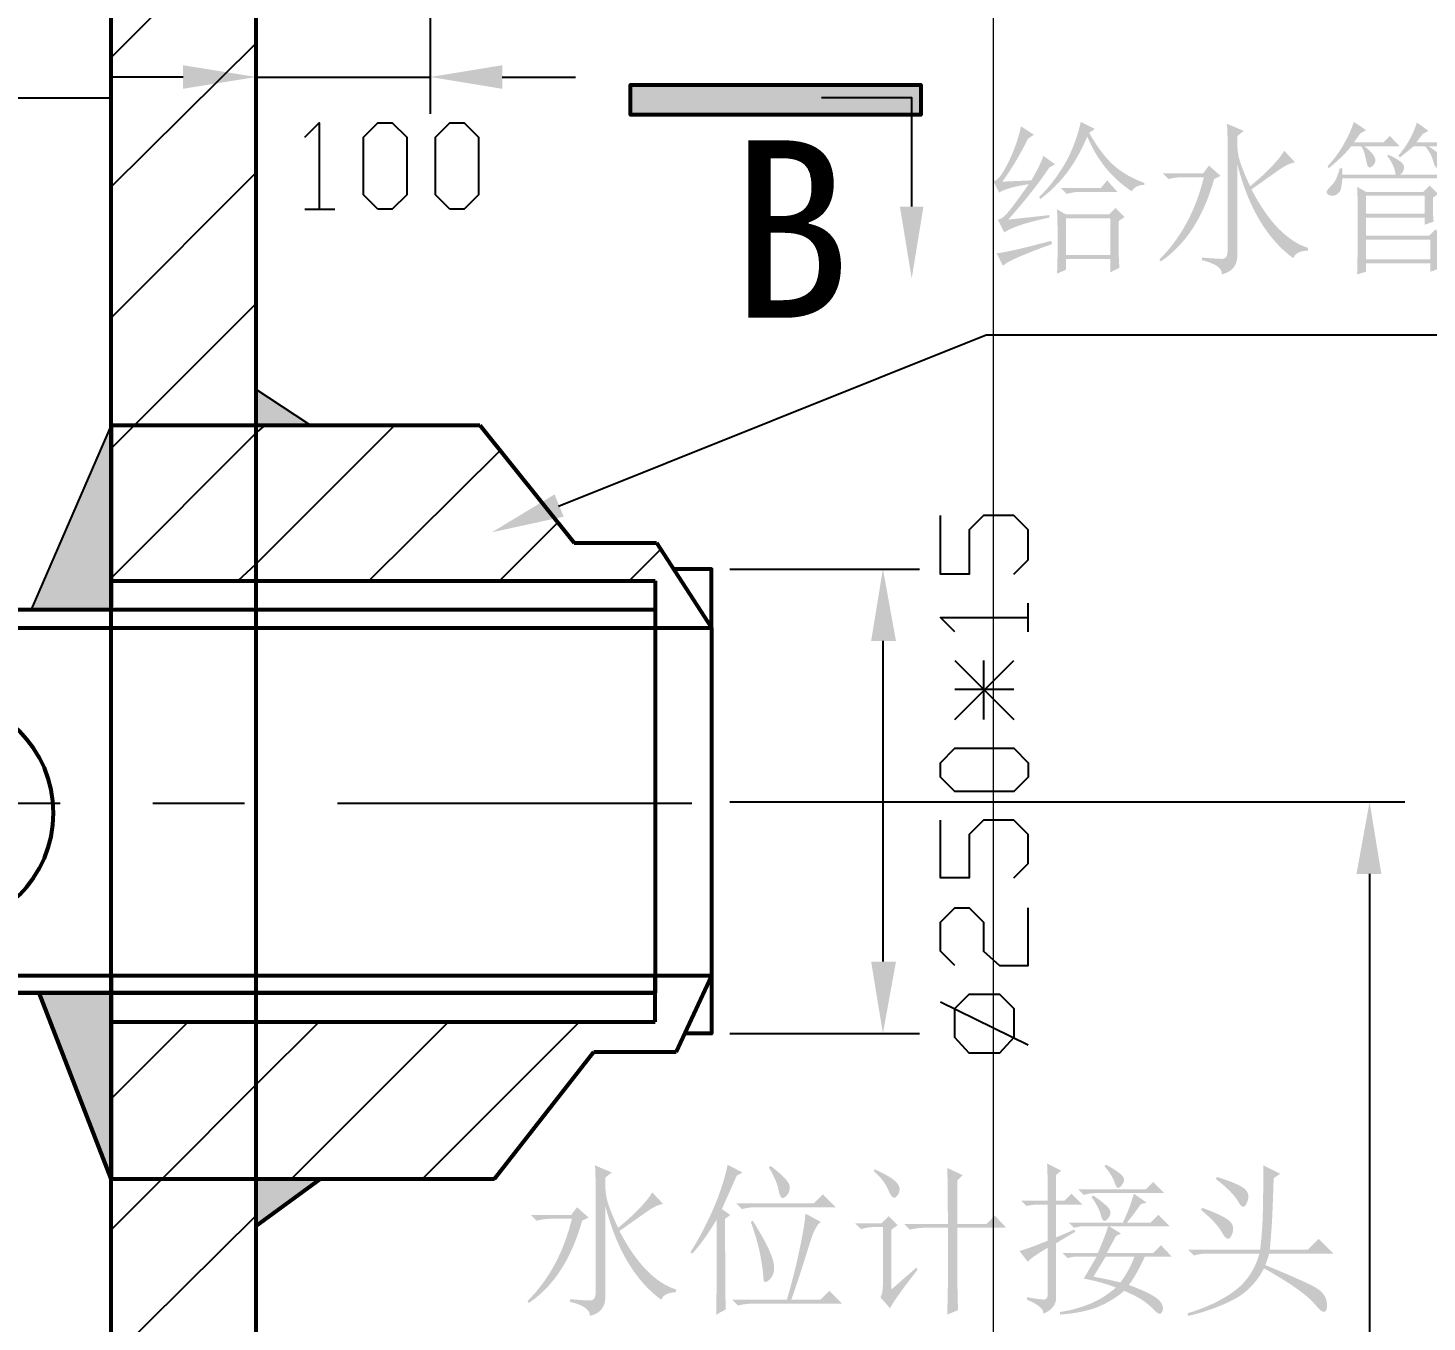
# Model space of a CAD drawing. Header units: millimetres. Extents: x 0 to 841, y 0 to 1189.
# Drawn here: x 305.16 to 350.43, y 714.97 to 756.84 of the extents above; entities that cross this region are included whole.
import ezdxf

# ---------------------------------------------------------------- set-up
doc = ezdxf.new("R2010")
doc.units = ezdxf.units.MM
doc.layers.add('C00-00-00', color=7, linetype='Continuous')
doc.layers.add('CBF-BF-BF', color=7, linetype='Continuous', true_color=0xbfbfbf)

msp = doc.modelspace()

# ---------------------------------------------------------------- hatches: boundary and pattern name
at = {"layer": 'C00-00-00'}
h = msp.add_hatch(color=256, dxfattribs=at)
h.dxf.hatch_style = 2
h.paths.add_polyline_path([(310.176333, 755.633772), (310.176333, 754.871772), (312.547, 755.252772)])
h = msp.add_hatch(color=256, dxfattribs=at)
h.dxf.hatch_style = 2
h.paths.add_polyline_path([(320.505667, 755.633772), (320.505667, 754.871772), (318.177333, 755.252772)])
h = msp.add_hatch(color=256, dxfattribs=at)
h.dxf.hatch_style = 2
h.paths.add_polyline_path([(324.654333, 754.998772), (334.052333, 754.575439), (324.654333, 754.575439)])
h = msp.add_hatch(color=256, dxfattribs=at)
h.dxf.hatch_style = 2
h.paths.add_polyline_path([(324.654333, 754.998772), (334.052333, 754.998772), (334.052333, 754.575439)])
h = msp.add_hatch(color=256, dxfattribs=at)
h.dxf.hatch_style = 2
h.paths.add_polyline_path([(324.654333, 754.575439), (334.052333, 754.025106), (324.654333, 754.025106)])
h = msp.add_hatch(color=256, dxfattribs=at)
h.dxf.hatch_style = 2
h.paths.add_polyline_path([(324.654333, 754.575439), (334.052333, 754.575439), (334.052333, 754.025106)])
h = msp.add_hatch(color=256, dxfattribs=at)
edge = h.paths.add_edge_path(flags=0)
edge.add_spline(control_points=[(339.686769, 753.572673), (339.686769, 753.572673), (339.499356, 753.448099), (339.499356, 753.448099), (339.749057, 753.003819), (340.005923, 752.660412), (340.269404, 752.417877), (340.532885, 752.174791), (340.872434, 751.976905), (341.289152, 751.82477), (341.289152, 751.82477), (341.289152, 751.762482), (341.289152, 751.762482), (341.094573, 751.762482), (340.955667, 751.693029), (340.872985, 751.554123), (340.525719, 751.790043), (340.237985, 752.053524), (340.00923, 752.345117), (339.779925, 752.636159), (339.589204, 752.962478), (339.437069, 753.322973), (339.24249, 752.864913), (339.023657, 752.476306), (338.781123, 752.157704), (338.538588, 751.83855), (338.250854, 751.554123), (337.91792, 751.304422), (337.91792, 751.304422), (337.876578, 751.367261), (337.876578, 751.367261), (338.16762, 751.644522), (338.434408, 751.984071), (338.677494, 752.386458), (338.920029, 752.788845), (339.104135, 753.260134), (339.22871, 753.801428), (339.22871, 753.801428), (339.686769, 753.572673), (339.686769, 753.572673)], knot_values=[0, 0, 0, 0, 1, 1, 1, 2, 2, 2, 3, 3, 3, 4, 4, 4, 5, 5, 5, 6, 6, 6, 7, 7, 7, 8, 8, 8, 9, 9, 9, 10, 10, 10, 11, 11, 11, 12, 12, 12, 13, 13, 13, 13], degree=3, periodic=1)
edge = h.paths.add_edge_path(flags=0)
edge.add_spline(control_points=[(338.583788, 751.658303), (338.583788, 751.658303), (339.874183, 751.658303), (339.874183, 751.658303), (339.874183, 751.658303), (340.081991, 751.908003), (340.081991, 751.908003), (340.081991, 751.908003), (340.414925, 751.533728), (340.414925, 751.533728), (340.414925, 751.533728), (339.166422, 751.533728), (339.166422, 751.533728), (339.055077, 751.533728), (338.923336, 751.512782), (338.771201, 751.470889), (338.771201, 751.470889), (338.583788, 751.658303), (338.583788, 751.658303)], knot_values=[0, 0, 0, 0, 1, 1, 1, 2, 2, 2, 3, 3, 3, 4, 4, 4, 5, 5, 5, 6, 6, 6, 6], degree=3, periodic=1)
edge = h.paths.add_edge_path(flags=0)
edge.add_spline(control_points=[(338.459213, 748.890651), (338.472442, 749.223585), (338.479608, 749.570299), (338.479608, 749.930794), (338.479608, 750.291289), (338.472442, 750.638554), (338.459213, 750.971488), (338.459213, 750.971488), (338.750255, 750.805021), (338.750255, 750.805021), (338.750255, 750.805021), (340.144278, 750.805021), (340.144278, 750.805021), (340.144278, 750.805021), (340.352638, 751.013381), (340.352638, 751.013381), (340.352638, 751.013381), (340.643679, 750.721788), (340.643679, 750.721788), (340.643679, 750.721788), (340.456817, 750.597213), (340.456817, 750.597213), (340.456817, 750.597213), (340.456817, 749.556519), (340.456817, 749.556519), (340.456817, 749.431393), (340.463432, 749.272092), (340.477212, 749.078064), (340.477212, 749.078064), (340.186171, 748.932543), (340.186171, 748.932543), (340.186171, 748.932543), (340.186171, 749.369106), (340.186171, 749.369106), (340.186171, 749.369106), (338.750255, 749.369106), (338.750255, 749.369106), (338.750255, 749.369106), (338.750255, 749.015777), (338.750255, 749.015777), (338.750255, 749.015777), (338.459213, 748.890651), (338.459213, 748.890651)], knot_values=[0, 0, 0, 0, 1, 1, 1, 2, 2, 2, 3, 3, 3, 4, 4, 4, 5, 5, 5, 6, 6, 6, 7, 7, 7, 8, 8, 8, 9, 9, 9, 10, 10, 10, 11, 11, 11, 12, 12, 12, 13, 13, 13, 14, 14, 14, 14], degree=3, periodic=1)
edge = h.paths.add_edge_path(flags=0)
edge.add_spline(control_points=[(338.750255, 750.680447), (338.750255, 750.680447), (338.750255, 749.494232), (338.750255, 749.494232), (338.750255, 749.494232), (340.186171, 749.494232), (340.186171, 749.494232), (340.186171, 749.494232), (340.186171, 750.680447), (340.186171, 750.680447), (340.186171, 750.680447), (338.750255, 750.680447), (338.750255, 750.680447)], knot_values=[0, 0, 0, 0, 1, 1, 1, 2, 2, 2, 3, 3, 3, 4, 4, 4, 4], degree=3, periodic=1)
edge = h.paths.add_edge_path(flags=0)
edge.add_spline(control_points=[(336.877776, 750.638554), (336.877776, 750.638554), (338.209513, 750.784626), (338.209513, 750.784626), (338.209513, 750.784626), (338.209513, 750.701393), (338.209513, 750.701393), (337.973592, 750.659501), (337.706253, 750.593355), (337.408046, 750.503507), (337.109838, 750.413107), (336.891557, 750.319401), (336.752651, 750.222387), (336.752651, 750.222387), (336.544842, 750.638554), (336.544842, 750.638554), (336.641856, 750.652335), (336.749343, 750.728403), (336.867303, 750.867309), (336.985263, 751.006215), (337.21071, 751.311588), (337.543644, 751.783429), (337.071804, 751.713975), (336.752651, 751.623576), (336.586184, 751.512782), (336.586184, 751.512782), (336.39877, 751.887057), (336.39877, 751.887057), (336.523345, 751.887057), (336.683197, 752.084392), (336.877225, 752.480165), (337.071253, 752.875386), (337.210159, 753.2673), (337.293944, 753.655907), (337.293944, 753.655907), (337.710111, 753.38526), (337.710111, 753.38526), (337.710111, 753.38526), (337.522698, 753.260686), (337.522698, 753.260686), (337.259217, 752.733172), (336.981405, 752.268498), (336.690363, 751.866662), (336.690363, 751.866662), (337.626878, 751.908003), (337.626878, 751.908003), (337.779013, 752.157704), (337.910754, 752.421185), (338.022099, 752.698997), (338.022099, 752.698997), (338.396375, 752.42835), (338.396375, 752.42835), (338.396375, 752.42835), (338.209513, 752.324171), (338.209513, 752.324171), (337.834686, 751.769097), (337.390407, 751.207409), (336.877776, 750.638554), (336.877776, 750.638554), (336.877776, 750.638554), (336.877776, 750.638554)], knot_values=[0, 0, 0, 0, 1, 1, 1, 2, 2, 2, 3, 3, 3, 4, 4, 4, 5, 5, 5, 6, 6, 6, 7, 7, 7, 8, 8, 8, 9, 9, 9, 10, 10, 10, 11, 11, 11, 12, 12, 12, 13, 13, 13, 14, 14, 14, 15, 15, 15, 16, 16, 16, 17, 17, 17, 18, 18, 18, 19, 19, 19, 20, 20, 20, 20], degree=3, periodic=1)
edge = h.paths.add_edge_path(flags=0)
edge.add_spline(control_points=[(336.50295, 749.556519), (336.683197, 749.556519), (337.272998, 749.688259), (338.2718, 749.952291), (338.2718, 749.952291), (338.292746, 749.848112), (338.292746, 749.848112), (337.335285, 749.500846), (336.808323, 749.265477), (336.711309, 749.140351), (336.711309, 749.140351), (336.50295, 749.556519), (336.50295, 749.556519)], knot_values=[0, 0, 0, 0, 1, 1, 1, 2, 2, 2, 3, 3, 3, 4, 4, 4, 4], degree=3, periodic=1)
h = msp.add_hatch(color=256, dxfattribs=at)
edge = h.paths.add_edge_path(flags=0)
edge.add_spline(control_points=[(351.103871, 751.491836), (351.103871, 751.491836), (351.332625, 751.970291), (351.332625, 751.970291), (351.332625, 751.970291), (347.691297, 751.970291), (347.691297, 751.970291), (347.676966, 751.748151), (347.649405, 751.605937), (347.608064, 751.54365), (347.566171, 751.481363), (347.507191, 751.440021), (347.431124, 751.419075), (347.354505, 751.398129), (347.288359, 751.408051), (347.233237, 751.449943), (347.177565, 751.491836), (347.167092, 751.537035), (347.201818, 751.585542), (347.236545, 751.634049), (347.285052, 751.689171), (347.34789, 751.752009), (347.410177, 751.814297), (347.461992, 751.894223), (347.503884, 751.991237), (347.545225, 752.088251), (347.579952, 752.191879), (347.608064, 752.303225), (347.608064, 752.303225), (347.691297, 752.303225), (347.691297, 752.303225), (347.691297, 752.303225), (347.691297, 752.095416), (347.691297, 752.095416), (347.691297, 752.095416), (349.418255, 752.095416), (349.418255, 752.095416), (349.403923, 752.19243), (349.376362, 752.289444), (349.335021, 752.386458), (349.293129, 752.483472), (349.230842, 752.587652), (349.147608, 752.698997), (349.147608, 752.698997), (349.168554, 752.740338), (349.168554, 752.740338), (349.515269, 752.587652), (349.688901, 752.455911), (349.688901, 752.345117), (349.688901, 752.233771), (349.647009, 752.150538), (349.563776, 752.095416), (349.563776, 752.095416), (351.291284, 752.095416), (351.291284, 752.095416), (351.291284, 752.095416), (351.499092, 752.345117), (351.499092, 752.345117), (351.499092, 752.345117), (351.873919, 751.928949), (351.873919, 751.928949), (351.720681, 751.887057), (351.609887, 751.841857), (351.540434, 751.79335), (351.47098, 751.744843), (351.346406, 751.630191), (351.166158, 751.450495), (351.166158, 751.450495), (351.103871, 751.491836), (351.103871, 751.491836)], knot_values=[0, 0, 0, 0, 1, 1, 1, 2, 2, 2, 3, 3, 3, 4, 4, 4, 5, 5, 5, 6, 6, 6, 7, 7, 7, 8, 8, 8, 9, 9, 9, 10, 10, 10, 11, 11, 11, 12, 12, 12, 13, 13, 13, 14, 14, 14, 15, 15, 15, 16, 16, 16, 17, 17, 17, 18, 18, 18, 19, 19, 19, 20, 20, 20, 21, 21, 21, 22, 22, 22, 23, 23, 23, 23], degree=3, periodic=1)
edge = h.paths.add_edge_path(flags=0)
edge.add_spline(control_points=[(350.812278, 749.931345), (350.812278, 749.778659), (350.812278, 749.622665), (350.812278, 749.462812), (350.812278, 749.303511), (350.818893, 749.168463), (350.833224, 749.057118), (350.833224, 749.057118), (350.542183, 748.952938), (350.542183, 748.952938), (350.542183, 748.952938), (350.542183, 749.223585), (350.542183, 749.223585), (350.542183, 749.223585), (348.461345, 749.223585), (348.461345, 749.223585), (348.461345, 749.223585), (348.461345, 748.952938), (348.461345, 748.952938), (348.461345, 748.952938), (348.169752, 748.869705), (348.169752, 748.869705), (348.183532, 749.341545), (348.190698, 749.882287), (348.190698, 750.493034), (348.190698, 751.103229), (348.183532, 751.505616), (348.169752, 751.700195), (348.169752, 751.700195), (348.461345, 751.533728), (348.461345, 751.533728), (348.461345, 751.533728), (350.312877, 751.533728), (350.312877, 751.533728), (350.312877, 751.533728), (350.521236, 751.741536), (350.521236, 751.741536), (350.521236, 751.741536), (350.791883, 751.470889), (350.791883, 751.470889), (350.791883, 751.470889), (350.625416, 751.346315), (350.625416, 751.346315), (350.625416, 751.346315), (350.625416, 750.930147), (350.625416, 750.930147), (350.625416, 750.805021), (350.632031, 750.687061), (350.645811, 750.576267), (350.645811, 750.576267), (350.354769, 750.472087), (350.354769, 750.472087), (350.354769, 750.472087), (350.354769, 750.701393), (350.354769, 750.701393), (350.354769, 750.701393), (348.461345, 750.701393), (348.461345, 750.701393), (348.461345, 750.701393), (348.461345, 750.118758), (348.461345, 750.118758), (348.461345, 750.118758), (350.50029, 750.118758), (350.50029, 750.118758), (350.50029, 750.118758), (350.70865, 750.326567), (350.70865, 750.326567), (350.70865, 750.326567), (350.978745, 750.05592), (350.978745, 750.05592), (350.978745, 750.05592), (350.812278, 749.931345), (350.812278, 749.931345)], knot_values=[0, 0, 0, 0, 1, 1, 1, 2, 2, 2, 3, 3, 3, 4, 4, 4, 5, 5, 5, 6, 6, 6, 7, 7, 7, 8, 8, 8, 9, 9, 9, 10, 10, 10, 11, 11, 11, 12, 12, 12, 13, 13, 13, 14, 14, 14, 15, 15, 15, 16, 16, 16, 17, 17, 17, 18, 18, 18, 19, 19, 19, 20, 20, 20, 21, 21, 21, 22, 22, 22, 23, 23, 23, 24, 24, 24, 24], degree=3, periodic=1)
edge = h.paths.add_edge_path(flags=0)
edge.add_spline(control_points=[(348.461345, 751.408602), (348.461345, 751.408602), (348.461345, 750.825968), (348.461345, 750.825968), (348.461345, 750.825968), (350.354769, 750.825968), (350.354769, 750.825968), (350.354769, 750.825968), (350.354769, 751.408602), (350.354769, 751.408602), (350.354769, 751.408602), (348.461345, 751.408602), (348.461345, 751.408602)], knot_values=[0, 0, 0, 0, 1, 1, 1, 2, 2, 2, 3, 3, 3, 4, 4, 4, 4], degree=3, periodic=1)
edge = h.paths.add_edge_path(flags=0)
edge.add_spline(control_points=[(348.461345, 749.993633), (348.461345, 749.993633), (348.461345, 749.348711), (348.461345, 749.348711), (348.461345, 749.348711), (350.542183, 749.348711), (350.542183, 749.348711), (350.542183, 749.348711), (350.542183, 749.993633), (350.542183, 749.993633), (350.542183, 749.993633), (348.461345, 749.993633), (348.461345, 749.993633)], knot_values=[0, 0, 0, 0, 1, 1, 1, 2, 2, 2, 3, 3, 3, 4, 4, 4, 4], degree=3, periodic=1)
edge = h.paths.add_edge_path(flags=0)
edge.add_spline(control_points=[(348.065572, 753.801428), (348.065572, 753.801428), (348.461345, 753.531332), (348.461345, 753.531332), (348.461345, 753.531332), (348.273932, 753.427153), (348.273932, 753.427153), (348.273932, 753.427153), (348.065572, 753.13556), (348.065572, 753.13556), (348.065572, 753.13556), (349.023033, 753.13556), (349.023033, 753.13556), (349.023033, 753.13556), (349.230842, 753.343919), (349.230842, 753.343919), (349.230842, 753.343919), (349.543381, 753.010985), (349.543381, 753.010985), (349.543381, 753.010985), (348.398506, 753.010985), (348.398506, 753.010985), (348.551193, 752.899639), (348.655373, 752.799318), (348.711046, 752.708919), (348.766167, 752.61852), (348.77664, 752.539145), (348.741914, 752.469692), (348.707187, 752.400238), (348.661987, 752.35559), (348.606866, 752.334644), (348.551193, 752.313698), (348.513159, 752.344566), (348.492213, 752.427799), (348.471267, 752.511033), (348.447013, 752.615212), (348.419453, 752.740338), (348.391892, 752.864913), (348.35, 752.955312), (348.294878, 753.010985), (348.294878, 753.010985), (347.982339, 753.010985), (347.982339, 753.010985), (347.802092, 752.788845), (347.559557, 752.552925), (347.254184, 752.303225), (347.254184, 752.303225), (347.212842, 752.366063), (347.212842, 752.366063), (347.40687, 752.573871), (347.576644, 752.802626), (347.722165, 753.052326), (347.867686, 753.302027), (347.982339, 753.551727), (348.065572, 753.801428), (348.065572, 753.801428), (348.065572, 753.801428), (348.065572, 753.801428)], knot_values=[0, 0, 0, 0, 1, 1, 1, 2, 2, 2, 3, 3, 3, 4, 4, 4, 5, 5, 5, 6, 6, 6, 7, 7, 7, 8, 8, 8, 9, 9, 9, 10, 10, 10, 11, 11, 11, 12, 12, 12, 13, 13, 13, 14, 14, 14, 15, 15, 15, 16, 16, 16, 17, 17, 17, 18, 18, 18, 19, 19, 19, 19], degree=3, periodic=1)
edge = h.paths.add_edge_path(flags=0)
edge.add_spline(control_points=[(350.105069, 753.781033), (350.105069, 753.781033), (350.479344, 753.510386), (350.479344, 753.510386), (350.479344, 753.510386), (350.292482, 753.406206), (350.292482, 753.406206), (350.292482, 753.406206), (350.084123, 753.13556), (350.084123, 753.13556), (350.084123, 753.13556), (351.208051, 753.13556), (351.208051, 753.13556), (351.208051, 753.13556), (351.436805, 753.364865), (351.436805, 753.364865), (351.436805, 753.364865), (351.769739, 753.010985), (351.769739, 753.010985), (351.769739, 753.010985), (350.479344, 753.010985), (350.479344, 753.010985), (350.659592, 752.899639), (350.784717, 752.802626), (350.854171, 752.719392), (350.923624, 752.636159), (350.947877, 752.560091), (350.926931, 752.490638), (350.905985, 752.421185), (350.864092, 752.365512), (350.801805, 752.324171), (350.739518, 752.282278), (350.687704, 752.334644), (350.645811, 752.480165), (350.603919, 752.625686), (350.562578, 752.733172), (350.521236, 752.802626), (350.479344, 752.872079), (350.430837, 752.941532), (350.375716, 753.010985), (350.375716, 753.010985), (350.000889, 753.010985), (350.000889, 753.010985), (349.848203, 752.885859), (349.702682, 752.767899), (349.563776, 752.657105), (349.563776, 752.657105), (349.501488, 752.698997), (349.501488, 752.698997), (349.681736, 752.920586), (349.816783, 753.121779), (349.907183, 753.302027), (349.997582, 753.482274), (350.063177, 753.642126), (350.105069, 753.781033), (350.105069, 753.781033), (350.105069, 753.781033), (350.105069, 753.781033)], knot_values=[0, 0, 0, 0, 1, 1, 1, 2, 2, 2, 3, 3, 3, 4, 4, 4, 5, 5, 5, 6, 6, 6, 7, 7, 7, 8, 8, 8, 9, 9, 9, 10, 10, 10, 11, 11, 11, 12, 12, 12, 13, 13, 13, 14, 14, 14, 15, 15, 15, 16, 16, 16, 17, 17, 17, 18, 18, 18, 19, 19, 19, 19], degree=3, periodic=1)
h = msp.add_hatch(color=256, dxfattribs=at)
edge = h.paths.add_edge_path(flags=0)
edge.add_spline(control_points=[(343.95968, 753.73914), (343.95968, 753.73914), (344.500422, 753.510386), (344.500422, 753.510386), (344.500422, 753.510386), (344.292614, 753.343919), (344.292614, 753.343919), (344.278282, 753.024765), (344.305843, 752.754119), (344.375296, 752.53253), (344.44475, 752.31039), (344.555544, 752.039744), (344.708782, 751.72059), (345.249524, 752.164318), (345.617184, 752.545759), (345.811212, 752.865464), (345.811212, 752.865464), (346.165092, 752.490638), (346.165092, 752.490638), (346.026186, 752.476306), (345.849246, 752.393073), (345.634272, 752.240937), (345.419298, 752.088251), (345.124398, 751.880442), (344.750123, 751.616962), (345.290865, 750.576267), (345.90106, 749.944574), (346.58126, 749.722986), (346.58126, 749.722986), (346.58126, 749.639752), (346.58126, 749.639752), (346.317779, 749.625972), (346.157927, 749.542738), (346.102805, 749.390052), (345.256138, 750.014028), (344.653109, 751.027161), (344.292614, 752.42835), (344.292614, 752.42835), (344.292614, 749.515178), (344.292614, 749.515178), (344.305843, 749.168463), (344.139376, 748.953489), (343.793213, 748.869705), (343.806442, 749.064284), (343.591468, 749.21697), (343.14774, 749.327764), (343.14774, 749.327764), (343.14774, 749.410998), (343.14774, 749.410998), (343.466894, 749.383437), (343.685175, 749.369106), (343.803135, 749.369106), (343.921095, 749.369106), (343.980075, 749.452339), (343.980075, 749.619357), (343.980075, 749.619357), (343.980075, 752.969093), (343.980075, 752.969093), (343.980075, 753.232574), (343.972909, 753.48944), (343.95968, 753.73914), (343.95968, 753.73914), (343.95968, 753.73914), (343.95968, 753.73914)], knot_values=[0, 0, 0, 0, 1, 1, 1, 2, 2, 2, 3, 3, 3, 4, 4, 4, 5, 5, 5, 6, 6, 6, 7, 7, 7, 8, 8, 8, 9, 9, 9, 10, 10, 10, 11, 11, 11, 12, 12, 12, 13, 13, 13, 14, 14, 14, 15, 15, 15, 16, 16, 16, 17, 17, 17, 18, 18, 18, 19, 19, 19, 20, 20, 20, 21, 21, 21, 21], degree=3, periodic=1)
edge = h.paths.add_edge_path(flags=0)
edge.add_spline(control_points=[(341.816004, 749.285872), (341.816004, 749.285872), (341.774663, 749.348711), (341.774663, 749.348711), (342.468092, 750.042139), (342.946546, 750.929596), (343.210579, 752.012183), (343.210579, 752.012183), (342.565105, 752.012183), (342.565105, 752.012183), (342.384858, 752.012183), (342.218391, 751.991237), (342.065704, 751.949896), (342.065704, 751.949896), (341.878842, 752.136758), (341.878842, 752.136758), (341.878842, 752.136758), (343.189632, 752.136758), (343.189632, 752.136758), (343.189632, 752.136758), (343.377046, 752.386458), (343.377046, 752.386458), (343.377046, 752.386458), (343.751321, 752.053524), (343.751321, 752.053524), (343.751321, 752.053524), (343.543513, 751.949896), (343.543513, 751.949896), (343.196247, 750.715173), (342.620778, 749.827166), (341.816004, 749.285872), (341.816004, 749.285872), (341.816004, 749.285872), (341.816004, 749.285872)], knot_values=[0, 0, 0, 0, 1, 1, 1, 2, 2, 2, 3, 3, 3, 4, 4, 4, 5, 5, 5, 6, 6, 6, 7, 7, 7, 8, 8, 8, 9, 9, 9, 10, 10, 10, 11, 11, 11, 11], degree=3, periodic=1)
h = msp.add_hatch(color=256, dxfattribs=at)
h.dxf.hatch_style = 2
h.paths.add_polyline_path([(334.137, 751.061772), (333.756, 748.733439), (333.375, 751.061772)])
h = msp.add_hatch(color=256, dxfattribs=at)
h.dxf.hatch_style = 2
h.paths.add_polyline_path([(312.547, 745.177439), (314.240333, 743.992106), (312.547, 743.992106)])
h = msp.add_hatch(color=256, dxfattribs=at)
h.dxf.hatch_style = 2
h.paths.add_polyline_path([(307.848, 743.992106), (307.848, 738.954439), (305.689, 738.954439)])
h = msp.add_hatch(color=256, dxfattribs=at)
h.dxf.hatch_style = 2
h.paths.add_polyline_path([(322.495333, 741.028772), (320.167, 740.520772), (322.199, 741.748439)])
h = msp.add_hatch(color=256, dxfattribs=at)
h.dxf.hatch_style = 2
h.paths.add_polyline_path([(332.443667, 737.007106), (333.248, 737.007106), (332.824667, 739.335439)])
h = msp.add_hatch(color=256, dxfattribs=at)
h.dxf.hatch_style = 2
h.paths.add_polyline_path([(305.689, 738.954439), (307.848, 738.023106), (305.265667, 738.023106)])
h = msp.add_hatch(color=256, dxfattribs=at)
h.dxf.hatch_style = 2
h.paths.add_polyline_path([(305.689, 738.954439), (307.848, 738.954439), (307.848, 738.023106)])
h = msp.add_hatch(color=256, dxfattribs=at)
h.dxf.hatch_style = 2
h.paths.add_polyline_path([(348.149333, 729.471772), (348.953667, 729.471772), (348.572667, 731.800106)])
h = msp.add_hatch(color=256, dxfattribs=at)
h.dxf.hatch_style = 2
h.paths.add_polyline_path([(332.443667, 726.635439), (333.248, 726.635439), (332.824667, 724.307106)])
h = msp.add_hatch(color=256, dxfattribs=at)
h.dxf.hatch_style = 2
h.paths.add_polyline_path([(305.519667, 725.619439), (307.848, 725.619439), (307.848, 719.608106)])
h = msp.add_hatch(color=256, dxfattribs=at)
edge = h.paths.add_edge_path(flags=0)
edge.add_spline(control_points=[(323.509124, 720.038928), (323.509124, 720.038928), (324.049866, 719.810174), (324.049866, 719.810174), (324.049866, 719.810174), (323.842058, 719.643707), (323.842058, 719.643707), (323.827726, 719.324553), (323.855287, 719.053907), (323.92474, 718.832318), (323.994194, 718.610178), (324.104988, 718.339532), (324.258226, 718.020378), (324.798968, 718.464106), (325.166628, 718.845547), (325.360656, 719.165252), (325.360656, 719.165252), (325.714536, 718.790426), (325.714536, 718.790426), (325.57563, 718.776094), (325.39869, 718.692861), (325.183716, 718.540725), (324.968742, 718.388039), (324.673842, 718.18023), (324.299567, 717.91675), (324.840309, 716.876055), (325.450504, 716.244362), (326.130704, 716.022774), (326.130704, 716.022774), (326.130704, 715.93954), (326.130704, 715.93954), (325.867223, 715.92576), (325.707371, 715.842526), (325.652249, 715.68984), (324.805582, 716.313816), (324.202553, 717.326949), (323.842058, 718.728138), (323.842058, 718.728138), (323.842058, 715.814966), (323.842058, 715.814966), (323.855287, 715.468251), (323.68882, 715.253277), (323.342657, 715.169493), (323.355886, 715.364072), (323.140912, 715.516758), (322.697184, 715.627552), (322.697184, 715.627552), (322.697184, 715.710786), (322.697184, 715.710786), (323.016338, 715.683225), (323.234619, 715.668894), (323.352579, 715.668894), (323.470539, 715.668894), (323.529519, 715.752127), (323.529519, 715.919145), (323.529519, 715.919145), (323.529519, 719.268881), (323.529519, 719.268881), (323.529519, 719.532362), (323.522353, 719.789228), (323.509124, 720.038928), (323.509124, 720.038928), (323.509124, 720.038928), (323.509124, 720.038928)], knot_values=[0, 0, 0, 0, 1, 1, 1, 2, 2, 2, 3, 3, 3, 4, 4, 4, 5, 5, 5, 6, 6, 6, 7, 7, 7, 8, 8, 8, 9, 9, 9, 10, 10, 10, 11, 11, 11, 12, 12, 12, 13, 13, 13, 14, 14, 14, 15, 15, 15, 16, 16, 16, 17, 17, 17, 18, 18, 18, 19, 19, 19, 20, 20, 20, 21, 21, 21, 21], degree=3, periodic=1)
edge = h.paths.add_edge_path(flags=0)
edge.add_spline(control_points=[(321.365448, 715.58566), (321.365448, 715.58566), (321.324107, 715.648499), (321.324107, 715.648499), (322.017536, 716.341927), (322.49599, 717.229384), (322.760022, 718.311971), (322.760022, 718.311971), (322.114549, 718.311971), (322.114549, 718.311971), (321.934302, 718.311971), (321.767835, 718.291025), (321.615148, 718.249684), (321.615148, 718.249684), (321.428286, 718.436546), (321.428286, 718.436546), (321.428286, 718.436546), (322.739076, 718.436546), (322.739076, 718.436546), (322.739076, 718.436546), (322.92649, 718.686246), (322.92649, 718.686246), (322.92649, 718.686246), (323.300765, 718.353312), (323.300765, 718.353312), (323.300765, 718.353312), (323.092957, 718.249684), (323.092957, 718.249684), (322.745691, 717.014961), (322.170222, 716.126954), (321.365448, 715.58566), (321.365448, 715.58566), (321.365448, 715.58566), (321.365448, 715.58566)], knot_values=[0, 0, 0, 0, 1, 1, 1, 2, 2, 2, 3, 3, 3, 4, 4, 4, 5, 5, 5, 6, 6, 6, 7, 7, 7, 8, 8, 8, 9, 9, 9, 10, 10, 10, 11, 11, 11, 11], degree=3, periodic=1)
h = msp.add_hatch(color=256, dxfattribs=at)
edge = h.paths.add_edge_path(flags=0)
edge.add_spline(control_points=[(327.428154, 715.211385), (327.441384, 715.628104), (327.448549, 716.653915), (327.448549, 718.291025), (327.157508, 717.805404), (326.894027, 717.437743), (326.658107, 717.188043), (326.658107, 717.188043), (326.595819, 717.229935), (326.595819, 717.229935), (326.8593, 717.645552), (327.098528, 718.096446), (327.313502, 718.582066), (327.528476, 719.067687), (327.691084, 719.560473), (327.80243, 720.059875), (327.80243, 720.059875), (328.280884, 719.810174), (328.280884, 719.810174), (328.280884, 719.810174), (328.094022, 719.705994), (328.094022, 719.705994), (327.871883, 719.206593), (327.71203, 718.845547), (327.615016, 718.623959), (327.615016, 718.623959), (327.885663, 718.436546), (327.885663, 718.436546), (327.885663, 718.436546), (327.719196, 718.311971), (327.719196, 718.311971), (327.719196, 716.647301), (327.725811, 715.669445), (327.740142, 715.377852), (327.740142, 715.377852), (327.428154, 715.211385), (327.428154, 715.211385)], knot_values=[0, 0, 0, 0, 1, 1, 1, 2, 2, 2, 3, 3, 3, 4, 4, 4, 5, 5, 5, 6, 6, 6, 7, 7, 7, 8, 8, 8, 9, 9, 9, 10, 10, 10, 11, 11, 11, 12, 12, 12, 12], degree=3, periodic=1)
edge = h.paths.add_edge_path(flags=0)
edge.add_spline(control_points=[(329.134166, 719.976641), (329.134166, 719.976641), (329.196453, 720.017982), (329.196453, 720.017982), (329.59884, 719.712609), (329.803341, 719.49102), (329.810507, 719.352114), (329.817121, 719.213208), (329.768615, 719.102414), (329.664986, 719.01918), (329.560806, 718.935947), (329.491353, 718.998234), (329.456627, 719.206593), (329.4219, 719.414401), (329.314413, 719.671268), (329.134166, 719.976641), (329.134166, 719.976641), (329.134166, 719.976641), (329.134166, 719.976641)], knot_values=[0, 0, 0, 0, 1, 1, 1, 2, 2, 2, 3, 3, 3, 4, 4, 4, 5, 5, 5, 6, 6, 6, 6], degree=3, periodic=1)
edge = h.paths.add_edge_path(flags=0)
edge.add_spline(control_points=[(328.073076, 718.811372), (328.073076, 718.811372), (330.591028, 718.811372), (330.591028, 718.811372), (330.591028, 718.811372), (330.882069, 719.102414), (330.882069, 719.102414), (330.882069, 719.102414), (331.298237, 718.686246), (331.298237, 718.686246), (331.298237, 718.686246), (328.738944, 718.686246), (328.738944, 718.686246), (328.572477, 718.686246), (328.412625, 718.6653), (328.26049, 718.623959), (328.26049, 718.623959), (328.073076, 718.811372), (328.073076, 718.811372)], knot_values=[0, 0, 0, 0, 1, 1, 1, 2, 2, 2, 3, 3, 3, 4, 4, 4, 5, 5, 5, 6, 6, 6, 6], degree=3, periodic=1)
edge = h.paths.add_edge_path(flags=0)
edge.add_spline(control_points=[(328.551531, 718.207791), (328.551531, 718.207791), (328.613819, 718.249684), (328.613819, 718.249684), (328.960533, 717.69461), (329.175507, 717.278442), (329.25874, 717.001181), (329.341974, 716.723368), (329.314413, 716.511702), (329.175507, 716.366181), (329.036601, 716.22066), (328.96384, 716.231133), (328.957226, 716.3976), (328.95006, 716.564067), (328.918641, 716.799436), (328.863519, 717.104809), (328.807846, 717.410183), (328.703667, 717.777843), (328.551531, 718.207791), (328.551531, 718.207791), (328.551531, 718.207791), (328.551531, 718.207791)], knot_values=[0, 0, 0, 0, 1, 1, 1, 2, 2, 2, 3, 3, 3, 4, 4, 4, 5, 5, 5, 6, 6, 6, 7, 7, 7, 7], degree=3, periodic=1)
edge = h.paths.add_edge_path(flags=0)
edge.add_spline(control_points=[(330.320381, 718.478438), (330.320381, 718.478438), (330.819782, 718.207791), (330.819782, 718.207791), (330.694656, 718.138338), (330.56953, 717.895252), (330.444956, 717.479085), (330.320381, 717.062917), (330.125802, 716.466502), (329.862321, 715.68984), (329.862321, 715.68984), (330.798836, 715.68984), (330.798836, 715.68984), (330.798836, 715.68984), (331.090429, 715.981433), (331.090429, 715.981433), (331.090429, 715.981433), (331.506596, 715.565265), (331.506596, 715.565265), (331.506596, 715.565265), (328.634765, 715.565265), (328.634765, 715.565265), (328.453966, 715.565265), (328.287499, 715.544319), (328.135364, 715.502427), (328.135364, 715.502427), (327.94795, 715.68984), (327.94795, 715.68984), (327.94795, 715.68984), (329.7168, 715.68984), (329.7168, 715.68984), (329.883267, 716.258694), (330.021622, 716.809909), (330.132968, 717.344037), (330.243762, 717.878164), (330.306049, 718.256298), (330.320381, 718.478438), (330.320381, 718.478438), (330.320381, 718.478438), (330.320381, 718.478438)], knot_values=[0, 0, 0, 0, 1, 1, 1, 2, 2, 2, 3, 3, 3, 4, 4, 4, 5, 5, 5, 6, 6, 6, 7, 7, 7, 8, 8, 8, 9, 9, 9, 10, 10, 10, 11, 11, 11, 12, 12, 12, 13, 13, 13, 13], degree=3, periodic=1)
h = msp.add_hatch(color=256, dxfattribs=at)
edge = h.paths.add_edge_path(flags=0)
edge.add_spline(control_points=[(332.532849, 719.851515), (332.532849, 719.851515), (332.553795, 719.914354), (332.553795, 719.914354), (332.859168, 719.775447), (333.070284, 719.657487), (333.188244, 719.560473), (333.306204, 719.46346), (333.365184, 719.365895), (333.365184, 719.268881), (333.365184, 719.171867), (333.326599, 719.088633), (333.250531, 719.01918), (333.174463, 718.949727), (333.09123, 719.023039), (333.000831, 719.238013), (332.910431, 719.452987), (332.754437, 719.657487), (332.532849, 719.851515), (332.532849, 719.851515), (332.532849, 719.851515), (332.532849, 719.851515)], knot_values=[0, 0, 0, 0, 1, 1, 1, 2, 2, 2, 3, 3, 3, 4, 4, 4, 5, 5, 5, 6, 6, 6, 7, 7, 7, 7], degree=3, periodic=1)
edge = h.paths.add_edge_path(flags=0)
edge.add_spline(control_points=[(333.095088, 716.022774), (333.095088, 716.022774), (333.906477, 716.730534), (333.906477, 716.730534), (333.906477, 716.730534), (333.947819, 716.668247), (333.947819, 716.668247), (333.462198, 716.04372), (333.16399, 715.627552), (333.053196, 715.419193), (333.053196, 715.419193), (332.741208, 715.773073), (332.741208, 715.773073), (332.79633, 715.856307), (332.824442, 715.988047), (332.824442, 716.168846), (332.824442, 716.168846), (332.824442, 718.041324), (332.824442, 718.041324), (332.824442, 718.041324), (332.283148, 718.041324), (332.283148, 718.041324), (332.283148, 718.041324), (332.470562, 718.041324), (332.470562, 718.041324), (332.387328, 718.041324), (332.269368, 718.020378), (332.116681, 717.979037), (332.116681, 717.979037), (331.929819, 718.16645), (331.929819, 718.16645), (331.929819, 718.16645), (332.782549, 718.16645), (332.782549, 718.16645), (332.782549, 718.16645), (333.011855, 718.395204), (333.011855, 718.395204), (333.011855, 718.395204), (333.302897, 718.103612), (333.302897, 718.103612), (333.302897, 718.103612), (333.095088, 717.958091), (333.095088, 717.958091), (333.095088, 717.958091), (333.095088, 716.022774), (333.095088, 716.022774)], knot_values=[0, 0, 0, 0, 1, 1, 1, 2, 2, 2, 3, 3, 3, 4, 4, 4, 5, 5, 5, 6, 6, 6, 7, 7, 7, 8, 8, 8, 9, 9, 9, 10, 10, 10, 11, 11, 11, 12, 12, 12, 13, 13, 13, 14, 14, 14, 15, 15, 15, 15], degree=3, periodic=1)
edge = h.paths.add_edge_path(flags=0)
edge.add_spline(control_points=[(334.926226, 718.145504), (334.926226, 719.074853), (334.91906, 719.677882), (334.905279, 719.955695), (334.905279, 719.955695), (335.40468, 719.726941), (335.40468, 719.726941), (335.40468, 719.726941), (335.238213, 719.560473), (335.238213, 719.560473), (335.238213, 719.560473), (335.238213, 718.145504), (335.238213, 718.145504), (335.238213, 718.145504), (336.174728, 718.145504), (336.174728, 718.145504), (336.174728, 718.145504), (336.444824, 718.416151), (336.444824, 718.416151), (336.444824, 718.416151), (336.81965, 718.020378), (336.81965, 718.020378), (336.81965, 718.020378), (335.238213, 718.020378), (335.238213, 718.020378), (335.238213, 718.020378), (335.238213, 716.126954), (335.238213, 716.126954), (335.238213, 715.849141), (335.244828, 715.592826), (335.25916, 715.356906), (335.25916, 715.356906), (334.905279, 715.211385), (334.905279, 715.211385), (334.91906, 715.641333), (334.926226, 715.967101), (334.926226, 716.189241), (334.926226, 716.189241), (334.926226, 718.020378), (334.926226, 718.020378), (334.926226, 718.020378), (333.864585, 718.020378), (333.864585, 718.020378), (333.864585, 718.020378), (334.177124, 718.020378), (334.177124, 718.020378), (334.010657, 718.020378), (333.850805, 717.999432), (333.698118, 717.958091), (333.698118, 717.958091), (333.511256, 718.145504), (333.511256, 718.145504), (333.511256, 718.145504), (334.926226, 718.145504), (334.926226, 718.145504)], knot_values=[0, 0, 0, 0, 1, 1, 1, 2, 2, 2, 3, 3, 3, 4, 4, 4, 5, 5, 5, 6, 6, 6, 7, 7, 7, 8, 8, 8, 9, 9, 9, 10, 10, 10, 11, 11, 11, 12, 12, 12, 13, 13, 13, 14, 14, 14, 15, 15, 15, 16, 16, 16, 17, 17, 17, 18, 18, 18, 18], degree=3, periodic=1)
h = msp.add_hatch(color=256, dxfattribs=at)
edge = h.paths.add_edge_path(flags=0)
edge.add_spline(control_points=[(339.136298, 719.268881), (339.136298, 719.268881), (341.342261, 719.268881), (341.342261, 719.268881), (341.342261, 719.268881), (341.571016, 719.498186), (341.571016, 719.498186), (341.571016, 719.498186), (341.924896, 719.144306), (341.924896, 719.144306), (341.924896, 719.144306), (339.78122, 719.144306), (339.78122, 719.144306), (339.600972, 719.144306), (339.448286, 719.12336), (339.323711, 719.082019), (339.323711, 719.082019), (339.136298, 719.268881), (339.136298, 719.268881)], knot_values=[0, 0, 0, 0, 1, 1, 1, 2, 2, 2, 3, 3, 3, 4, 4, 4, 5, 5, 5, 6, 6, 6, 6], degree=3, periodic=1)
edge = h.paths.add_edge_path(flags=0)
edge.add_spline(control_points=[(339.635699, 719.061072), (339.941072, 718.852713), (340.118012, 718.700026), (340.166519, 718.603013), (340.215026, 718.505999), (340.190221, 718.405126), (340.093207, 718.301498), (339.996194, 718.197318), (339.92674, 718.232045), (339.885399, 718.405677), (339.843507, 718.578759), (339.739878, 718.78326), (339.573411, 719.01918), (339.573411, 719.01918), (339.635699, 719.061072), (339.635699, 719.061072)], knot_values=[0, 0, 0, 0, 1, 1, 1, 2, 2, 2, 3, 3, 3, 4, 4, 4, 5, 5, 5, 5], degree=3, periodic=1)
edge = h.paths.add_edge_path(flags=0)
edge.add_spline(control_points=[(340.363854, 717.750283), (340.363854, 717.750283), (340.072812, 717.208989), (340.072812, 717.208989), (340.072812, 717.208989), (341.571016, 717.208989), (341.571016, 717.208989), (341.571016, 717.208989), (341.820716, 717.45869), (341.820716, 717.45869), (341.820716, 717.45869), (342.174596, 717.084414), (342.174596, 717.084414), (342.174596, 717.084414), (341.300369, 717.084414), (341.300369, 717.084414), (341.092009, 716.640135), (340.918928, 716.335313), (340.780022, 716.168846), (341.057283, 716.071281), (341.293203, 715.970408), (341.487231, 715.86678), (341.681259, 715.7626), (341.803077, 715.658972), (341.851584, 715.554792), (341.900091, 715.451164), (341.900091, 715.360764), (341.851584, 715.284145), (341.803077, 715.208078), (341.715985, 715.235638), (341.591411, 715.367379), (341.466836, 715.499671), (341.338403, 715.607158), (341.206662, 715.690391), (341.074922, 715.773073), (340.884201, 715.870087), (340.634501, 715.981433), (340.412361, 715.786854), (340.145022, 715.620938), (339.833034, 715.482032), (339.521046, 715.343125), (339.094405, 715.253277), (338.553663, 715.211385), (338.553663, 715.211385), (338.553663, 715.294618), (338.553663, 715.294618), (338.844705, 715.336511), (339.146771, 715.415886), (339.458759, 715.533846), (339.770746, 715.651806), (340.072812, 715.835361), (340.363854, 716.085612), (340.0447, 716.210187), (339.697986, 716.307201), (339.323711, 716.376654), (339.462066, 716.612574), (339.600972, 716.848494), (339.739878, 717.084414), (339.739878, 717.084414), (338.990777, 717.084414), (338.990777, 717.084414), (338.990777, 717.084414), (338.803364, 717.042522), (338.803364, 717.042522), (338.803364, 717.042522), (338.636897, 717.208989), (338.636897, 717.208989), (338.636897, 717.208989), (339.78122, 717.208989), (339.78122, 717.208989), (339.920126, 717.527592), (340.03092, 717.812019), (340.114154, 718.06227), (340.114154, 718.06227), (339.198585, 718.06227), (339.198585, 718.06227), (339.198585, 718.06227), (339.011723, 718.020378), (339.011723, 718.020378), (339.011723, 718.020378), (338.845256, 718.186845), (338.845256, 718.186845), (338.845256, 718.186845), (340.59316, 718.186845), (340.59316, 718.186845), (340.648281, 718.31142), (340.707261, 718.450326), (340.769549, 718.603013), (340.831836, 718.755699), (340.890816, 718.929332), (340.946489, 719.12336), (340.946489, 719.12336), (341.362656, 718.832318), (341.362656, 718.832318), (341.362656, 718.832318), (341.175794, 718.790426), (341.175794, 718.790426), (340.981215, 718.512613), (340.828529, 718.31142), (340.717734, 718.186845), (340.717734, 718.186845), (341.487782, 718.186845), (341.487782, 718.186845), (341.487782, 718.186845), (341.737483, 718.436546), (341.737483, 718.436546), (341.737483, 718.436546), (342.111758, 718.06227), (342.111758, 718.06227), (342.111758, 718.06227), (340.156046, 718.06227), (340.156046, 718.06227), (340.156046, 718.06227), (340.530321, 717.833516), (340.530321, 717.833516), (340.530321, 717.833516), (340.363854, 717.750283), (340.363854, 717.750283)], knot_values=[0, 0, 0, 0, 1, 1, 1, 2, 2, 2, 3, 3, 3, 4, 4, 4, 5, 5, 5, 6, 6, 6, 7, 7, 7, 8, 8, 8, 9, 9, 9, 10, 10, 10, 11, 11, 11, 12, 12, 12, 13, 13, 13, 14, 14, 14, 15, 15, 15, 16, 16, 16, 17, 17, 17, 18, 18, 18, 19, 19, 19, 20, 20, 20, 21, 21, 21, 22, 22, 22, 23, 23, 23, 24, 24, 24, 25, 25, 25, 26, 26, 26, 27, 27, 27, 28, 28, 28, 29, 29, 29, 30, 30, 30, 31, 31, 31, 32, 32, 32, 33, 33, 33, 34, 34, 34, 35, 35, 35, 36, 36, 36, 37, 37, 37, 38, 38, 38, 39, 39, 39, 39], degree=3, periodic=1)
edge = h.paths.add_edge_path(flags=0)
edge.add_spline(control_points=[(339.635699, 716.438941), (339.941072, 716.383269), (340.232114, 716.320981), (340.509926, 716.252079), (340.689622, 716.487448), (340.842309, 716.76471), (340.967435, 717.084414), (340.967435, 717.084414), (340.03092, 717.084414), (340.03092, 717.084414), (339.906345, 716.876055), (339.774605, 716.66053), (339.635699, 716.438941), (339.635699, 716.438941), (339.635699, 716.438941), (339.635699, 716.438941)], knot_values=[0, 0, 0, 0, 1, 1, 1, 2, 2, 2, 3, 3, 3, 4, 4, 4, 5, 5, 5, 5], degree=3, periodic=1)
edge = h.paths.add_edge_path(flags=0)
edge.add_spline(control_points=[(340.051866, 720.059875), (340.301567, 719.920968), (340.471341, 719.806316), (340.56174, 719.716467), (340.651588, 719.626068), (340.648281, 719.518581), (340.551267, 719.394006), (340.454253, 719.268881), (340.381493, 719.289827), (340.332986, 719.456294), (340.284479, 719.622761), (340.169826, 719.809623), (339.989579, 720.017982), (339.989579, 720.017982), (340.051866, 720.059875), (340.051866, 720.059875)], knot_values=[0, 0, 0, 0, 1, 1, 1, 2, 2, 2, 3, 3, 3, 4, 4, 4, 5, 5, 5, 5], degree=3, periodic=1)
edge = h.paths.add_edge_path(flags=0)
edge.add_spline(control_points=[(338.429088, 717.70839), (338.429088, 717.70839), (339.011723, 717.958091), (339.011723, 717.958091), (339.011723, 717.958091), (339.053064, 717.895803), (339.053064, 717.895803), (339.053064, 717.895803), (338.429088, 717.520977), (338.429088, 717.520977), (338.429088, 717.520977), (338.429088, 715.752678), (338.429088, 715.752678), (338.429088, 715.530539), (338.290182, 715.356906), (338.012921, 715.232331), (338.040482, 715.385018), (337.866849, 715.537704), (337.492574, 715.68984), (337.492574, 715.68984), (337.492574, 715.773073), (337.492574, 715.773073), (337.797396, 715.717401), (337.984809, 715.693698), (338.054262, 715.700313), (338.123715, 715.707479), (338.158442, 715.765908), (338.158442, 715.877253), (338.158442, 715.877253), (338.158442, 717.375456), (338.158442, 717.375456), (337.783615, 717.153316), (337.568641, 717.00063), (337.51352, 716.917947), (337.51352, 716.917947), (337.242873, 717.271276), (337.242873, 717.271276), (337.492022, 717.34073), (337.797396, 717.451524), (338.158442, 717.60421), (338.158442, 717.60421), (338.158442, 718.76948), (338.158442, 718.76948), (338.158442, 718.76948), (337.721328, 718.76948), (337.721328, 718.76948), (337.721328, 718.76948), (337.471628, 718.728138), (337.471628, 718.728138), (337.471628, 718.728138), (337.305161, 718.894605), (337.305161, 718.894605), (337.305161, 718.894605), (338.158442, 718.894605), (338.158442, 718.894605), (338.158442, 719.46346), (338.151276, 719.865296), (338.137496, 720.101216), (338.137496, 720.101216), (338.595555, 719.872461), (338.595555, 719.872461), (338.595555, 719.872461), (338.429088, 719.726941), (338.429088, 719.726941), (338.429088, 719.726941), (338.429088, 718.894605), (338.429088, 718.894605), (338.429088, 718.894605), (338.699184, 718.894605), (338.699184, 718.894605), (338.699184, 718.894605), (338.92849, 719.12336), (338.92849, 719.12336), (338.92849, 719.12336), (339.281819, 718.76948), (339.281819, 718.76948), (339.281819, 718.76948), (338.429088, 718.76948), (338.429088, 718.76948), (338.429088, 718.76948), (338.429088, 717.70839), (338.429088, 717.70839)], knot_values=[0, 0, 0, 0, 1, 1, 1, 2, 2, 2, 3, 3, 3, 4, 4, 4, 5, 5, 5, 6, 6, 6, 7, 7, 7, 8, 8, 8, 9, 9, 9, 10, 10, 10, 11, 11, 11, 12, 12, 12, 13, 13, 13, 14, 14, 14, 15, 15, 15, 16, 16, 16, 17, 17, 17, 18, 18, 18, 19, 19, 19, 20, 20, 20, 21, 21, 21, 22, 22, 22, 23, 23, 23, 24, 24, 24, 25, 25, 25, 26, 26, 26, 27, 27, 27, 27], degree=3, periodic=1)
h = msp.add_hatch(color=256, dxfattribs=at)
edge = h.paths.add_edge_path(flags=0)
edge.add_spline(control_points=[(343.637963, 719.664653), (344.123032, 719.511415), (344.425098, 719.379675), (344.543058, 719.268881), (344.661018, 719.157535), (344.681413, 719.012014), (344.605345, 718.831767), (344.529278, 718.65152), (344.435571, 718.661993), (344.324777, 718.863186), (344.213431, 719.06438), (343.970897, 719.310773), (343.596621, 719.601815), (343.596621, 719.601815), (343.637963, 719.664653), (343.637963, 719.664653)], knot_values=[0, 0, 0, 0, 1, 1, 1, 2, 2, 2, 3, 3, 3, 4, 4, 4, 5, 5, 5, 5], degree=3, periodic=1)
edge = h.paths.add_edge_path(flags=0)
edge.add_spline(control_points=[(343.159508, 718.665851), (343.68647, 718.471272), (343.994599, 718.315278), (344.084998, 718.197318), (344.175397, 718.079358), (344.182012, 717.937145), (344.105944, 717.770677), (344.029877, 717.60421), (343.932863, 717.628464), (343.814903, 717.843438), (343.696943, 718.058412), (343.46433, 718.311971), (343.117615, 718.603013), (343.117615, 718.603013), (343.159508, 718.665851), (343.159508, 718.665851)], knot_values=[0, 0, 0, 0, 1, 1, 1, 2, 2, 2, 3, 3, 3, 4, 4, 4, 5, 5, 5, 5], degree=3, periodic=1)
edge = h.paths.add_edge_path(flags=0)
edge.add_spline(control_points=[(345.677459, 719.768282), (345.677459, 719.768282), (345.4691, 719.622761), (345.4691, 719.622761), (345.454768, 719.164701), (345.440988, 718.779953), (345.427207, 718.467965), (345.413427, 718.155977), (345.385866, 717.770677), (345.344525, 717.313169), (345.344525, 717.313169), (346.572082, 717.313169), (346.572082, 717.313169), (346.572082, 717.313169), (346.925962, 717.667049), (346.925962, 717.667049), (346.925962, 717.667049), (347.404417, 717.188043), (347.404417, 717.188043), (347.404417, 717.188043), (345.323579, 717.188043), (345.323579, 717.188043), (345.295467, 717.076697), (345.253575, 716.952123), (345.198453, 716.813768), (345.906213, 716.522175), (346.419395, 716.296728), (346.738549, 716.137427), (347.057151, 715.977574), (347.209838, 715.7626), (347.196057, 715.492505), (347.182277, 715.221858), (347.053844, 715.235638), (346.811309, 715.533846), (346.568223, 715.832053), (346.017008, 716.223967), (345.157112, 716.709588), (344.921192, 716.251528), (344.588258, 715.911428), (344.15831, 715.68984), (343.728362, 715.468251), (343.242741, 715.294618), (342.701448, 715.169493), (342.701448, 715.169493), (342.681053, 715.252726), (342.681053, 715.252726), (343.277468, 715.433525), (343.776318, 715.669445), (344.178705, 715.960487), (344.581092, 716.251528), (344.858353, 716.661081), (345.011591, 717.188043), (345.011591, 717.188043), (343.388262, 717.188043), (343.388262, 717.188043), (343.207463, 717.188043), (343.040996, 717.167097), (342.888861, 717.125756), (342.888861, 717.125756), (342.701448, 717.313169), (342.701448, 717.313169), (342.701448, 717.313169), (345.031986, 717.313169), (345.031986, 717.313169), (345.087108, 717.770677), (345.118527, 718.266771), (345.125693, 718.800899), (345.132307, 719.334475), (345.136166, 719.747335), (345.136166, 720.038928), (345.136166, 720.038928), (345.677459, 719.768282), (345.677459, 719.768282)], knot_values=[0, 0, 0, 0, 1, 1, 1, 2, 2, 2, 3, 3, 3, 4, 4, 4, 5, 5, 5, 6, 6, 6, 7, 7, 7, 8, 8, 8, 9, 9, 9, 10, 10, 10, 11, 11, 11, 12, 12, 12, 13, 13, 13, 14, 14, 14, 15, 15, 15, 16, 16, 16, 17, 17, 17, 18, 18, 18, 19, 19, 19, 20, 20, 20, 21, 21, 21, 22, 22, 22, 23, 23, 23, 24, 24, 24, 24], degree=3, periodic=1)
h = msp.add_hatch(color=256, dxfattribs=at)
h.dxf.hatch_style = 2
h.paths.add_polyline_path([(312.547, 719.608106), (314.621333, 719.608106), (312.547, 718.084106)])

# ---------------------------------------------------------------- linework, layer by layer
at = {"layer": 'C00-00-00', "lineweight": 25}
for points in [[(312.547, 755.251361), (318.177333, 755.251361)], [(296.841333, 754.574028), (307.848, 754.574028)], [(333.756, 751.060361), (333.756, 754.574028), (330.835, 754.574028)], [(314.113333, 753.304028), (314.579, 753.769694), (314.579, 750.975694)], [(314.113333, 750.975694), (315.087, 750.975694)], [(307.848, 743.228694), (308.61, 743.990694), (312.547, 747.927694)], [(322.326, 741.366028), (336.169, 746.911694), (352.425, 746.911694)], [(312.504667, 745.176028), (314.240333, 744.033028)], [(307.848, 743.990694), (305.265667, 738.021694)], [(307.848, 739.037694), (312.547, 743.736694), (312.843333, 743.990694)], [(311.954333, 738.953028), (312.547, 739.503361), (317.034333, 743.990694)], [(337.058, 739.164694), (337.523667, 739.630361), (337.523667, 740.604028), (337.058, 741.069694), (336.084333, 741.069694), (335.618667, 740.604028), (335.618667, 739.164694), (334.687333, 739.164694), (334.687333, 741.069694)], [(337.523667, 737.302028), (337.523667, 738.233361)], [(335.153, 737.302028), (334.687333, 737.767694), (337.523667, 737.767694)], [(315.171667, 731.756361), (326.644, 731.756361)], [(337.058, 729.343361), (337.523667, 729.809028), (337.523667, 730.740361), (337.058, 731.206028), (336.084333, 731.206028), (335.618667, 730.740361), (335.618667, 729.343361), (334.687333, 729.343361), (334.687333, 731.206028)], [(335.153, 726.507028), (334.687333, 726.972694), (334.687333, 727.904028), (335.153, 728.369694), (335.618667, 728.369694), (336.084333, 727.904028), (336.084333, 726.972694), (336.592333, 726.507028), (337.523667, 726.507028), (337.523667, 728.369694)], [(337.523667, 723.924694), (334.687333, 725.321694)], [(309.499, 719.606694), (312.547, 722.654694), (314.579, 724.686694)]]:
    msp.add_lwpolyline(points, dxfattribs=at)
at = {"layer": 'C00-00-00', "lineweight": 53}
for points in [[(324.654333, 754.489361), (324.654333, 754.997361), (334.052333, 754.997361), (334.052333, 754.023694), (324.654333, 754.023694), (324.654333, 754.997361)], [(307.848, 737.429028), (307.848, 743.990694), (319.786, 743.990694)], [(327.279, 737.429028), (327.279, 739.334028), (326.093667, 739.334028)], [(307.848, 738.021694), (307.848, 738.953028), (325.458667, 738.953028)], [(296.672, 731.798694), (296.672, 738.021694), (325.458667, 738.021694), (325.458667, 725.618028), (297.264667, 725.618028)], [(296.672, 738.021694), (296.672, 731.798694), (296.672, 725.618028), (325.458667, 725.618028)], [(297.264667, 731.798694), (297.264667, 737.429028), (327.279, 737.429028)], [(325.458667, 737.429028), (325.458667, 726.168361)], [(327.279, 726.168361), (297.264667, 726.168361), (297.264667, 731.798694)], [(307.848, 726.168361), (307.848, 719.606694), (320.251667, 719.606694)], [(327.279, 726.168361), (327.279, 724.305694), (326.432333, 724.305694)], [(307.848, 719.606694), (305.519667, 725.618028)], [(307.848, 725.618028), (307.848, 724.686694), (325.458667, 724.686694)], [(312.547, 718.082694), (314.621333, 719.606694)]]:
    msp.add_lwpolyline(points, dxfattribs=at)
at = {"layer": 'C00-00-00', "lineweight": 25}
for points in [[(316.484, 750.975694), (316.018333, 751.441361), (316.018333, 753.304028), (316.484, 753.769694), (316.949667, 753.769694), (317.415333, 753.304028), (317.415333, 751.441361), (316.949667, 750.975694)], [(318.812333, 750.975694), (318.346667, 751.441361), (318.346667, 753.304028), (318.812333, 753.769694), (319.278, 753.769694), (319.743667, 753.304028), (319.743667, 751.441361), (319.278, 750.975694)], [(337.523667, 732.603028), (337.058, 732.137361), (335.153, 732.137361), (334.687333, 732.603028), (334.687333, 733.068694), (335.153, 733.534361), (337.058, 733.534361), (337.523667, 733.068694)], [(337.058, 724.178694), (336.592333, 723.670694), (335.618667, 723.670694), (335.153, 724.178694), (335.153, 725.110028), (335.618667, 725.575694), (336.592333, 725.575694), (337.058, 725.110028)]]:
    msp.add_lwpolyline(points, close=True, dxfattribs=at)
at = {"layer": 'C00-00-00', "lineweight": 53}
msp.add_ellipse((302.217667, 731.438861), major_axis=(3.767667, 0), ratio=0.994382, start_param=0, end_param=6.283185, dxfattribs=at)
at = {"layer": 'C00-00-00', "lineweight": 25}
for points in [[(307.848, 755.886361), (307.848, 755.886361), (312.081333, 760.119694), (312.081333, 760.119694)], [(312.547, 758.680361), (312.547, 758.680361), (312.547, 754.066028), (312.547, 754.066028)], [(318.177333, 758.680361), (318.177333, 758.680361), (318.177333, 754.066028), (318.177333, 754.066028)], [(307.848, 751.695361), (307.848, 751.695361), (312.547, 756.352028), (312.547, 756.352028)], [(310.176333, 755.251361), (310.176333, 755.251361), (307.848, 755.251361), (307.848, 755.251361)], [(320.505667, 755.251361), (320.505667, 755.251361), (322.876333, 755.251361), (322.876333, 755.251361)], [(307.848, 747.462028), (307.848, 747.462028), (312.547, 752.161028), (312.547, 752.161028)], [(316.187667, 738.953028), (316.187667, 738.953028), (320.463333, 743.186361), (320.463333, 743.186361)], [(320.421, 738.953028), (320.421, 738.953028), (322.326, 740.858028), (322.326, 740.858028)], [(324.612, 738.953028), (324.612, 738.953028), (325.628, 739.969028), (325.628, 739.969028)], [(327.871667, 739.334028), (327.871667, 739.334028), (334.01, 739.334028), (334.01, 739.334028)], [(332.824667, 737.005694), (332.824667, 737.005694), (332.824667, 726.634028), (332.824667, 726.634028)], [(335.153, 736.370694), (335.153, 736.370694), (337.058, 734.465694), (337.058, 734.465694)], [(335.153, 734.465694), (335.153, 734.465694), (337.058, 736.370694), (337.058, 736.370694)], [(336.084333, 736.370694), (336.084333, 736.370694), (336.084333, 734.465694), (336.084333, 734.465694)], [(337.058, 735.439361), (337.058, 735.439361), (335.153, 735.439361), (335.153, 735.439361)], [(294.724667, 731.756361), (294.724667, 731.756361), (306.197, 731.756361), (306.197, 731.756361)], [(309.202667, 731.756361), (309.202667, 731.756361), (312.166, 731.756361), (312.166, 731.756361)], [(327.871667, 731.798694), (327.871667, 731.798694), (349.715667, 731.798694), (349.715667, 731.798694)], [(348.572667, 729.470361), (348.572667, 729.470361), (348.572667, 409.261028), (348.572667, 409.261028)], [(307.848, 722.189028), (307.848, 722.189028), (310.345667, 724.686694), (310.345667, 724.686694)], [(313.69, 719.606694), (313.69, 719.606694), (318.77, 724.686694), (318.77, 724.686694)], [(317.923333, 719.606694), (317.923333, 719.606694), (323.003333, 724.686694), (323.003333, 724.686694)], [(327.871667, 724.305694), (327.871667, 724.305694), (334.01, 724.305694), (334.01, 724.305694)], [(307.848, 717.955694), (307.848, 717.955694), (309.499, 719.606694), (309.499, 719.606694)], [(307.848, 713.764694), (307.848, 713.764694), (312.547, 718.421361), (312.547, 718.421361)]]:
    msp.add_open_spline(points, degree=3, dxfattribs=at)
at = {"layer": 'C00-00-00', "lineweight": 53}
for points in [[(307.848, 686.883028), (307.848, 686.883028), (307.848, 759.273028), (307.848, 759.273028)], [(312.547, 708.134361), (312.547, 708.134361), (312.547, 759.273028), (312.547, 759.273028)], [(307.848, 743.990694), (307.848, 743.990694), (307.848, 738.106361), (307.848, 738.106361)], [(319.786, 743.990694), (319.786, 743.990694), (322.834, 740.180694), (322.834, 740.180694)], [(322.834, 740.180694), (322.834, 740.180694), (325.501, 740.180694), (325.501, 740.180694)], [(325.501, 740.180694), (325.501, 740.180694), (327.279, 737.429028), (327.279, 737.429028)], [(325.458667, 738.953028), (325.458667, 738.953028), (325.458667, 737.429028), (325.458667, 737.429028)], [(327.279, 737.429028), (327.279, 737.429028), (327.279, 738.021694), (327.279, 738.021694)], [(327.279, 737.429028), (327.279, 737.429028), (327.279, 726.168361), (327.279, 726.168361)], [(325.458667, 724.686694), (325.458667, 724.686694), (325.458667, 726.168361), (325.458667, 726.168361)], [(326.136, 723.713028), (326.136, 723.713028), (327.279, 726.168361), (327.279, 726.168361)], [(320.251667, 719.606694), (320.251667, 719.606694), (323.469, 723.713028), (323.469, 723.713028)], [(323.469, 723.713028), (323.469, 723.713028), (326.136, 723.713028), (326.136, 723.713028)]]:
    msp.add_open_spline(points, degree=3, dxfattribs=at)
at = {"layer": 'CBF-BF-BF', "lineweight": 9}
msp.add_lwpolyline([(336.400001, 0), (336.400001, 1189.000035)], dxfattribs=at)

# ---------------------------------------------------------------- texts
at = {"layer": 'C00-00-00', "insert": (327.872976, 753.204873), "char_height": 5.743452, "attachment_point": 1}
msp.add_mtext('{\\fSimSun|b0|i0|c0;B}', dxfattribs=at)

doc.saveas('drawing.dxf')
